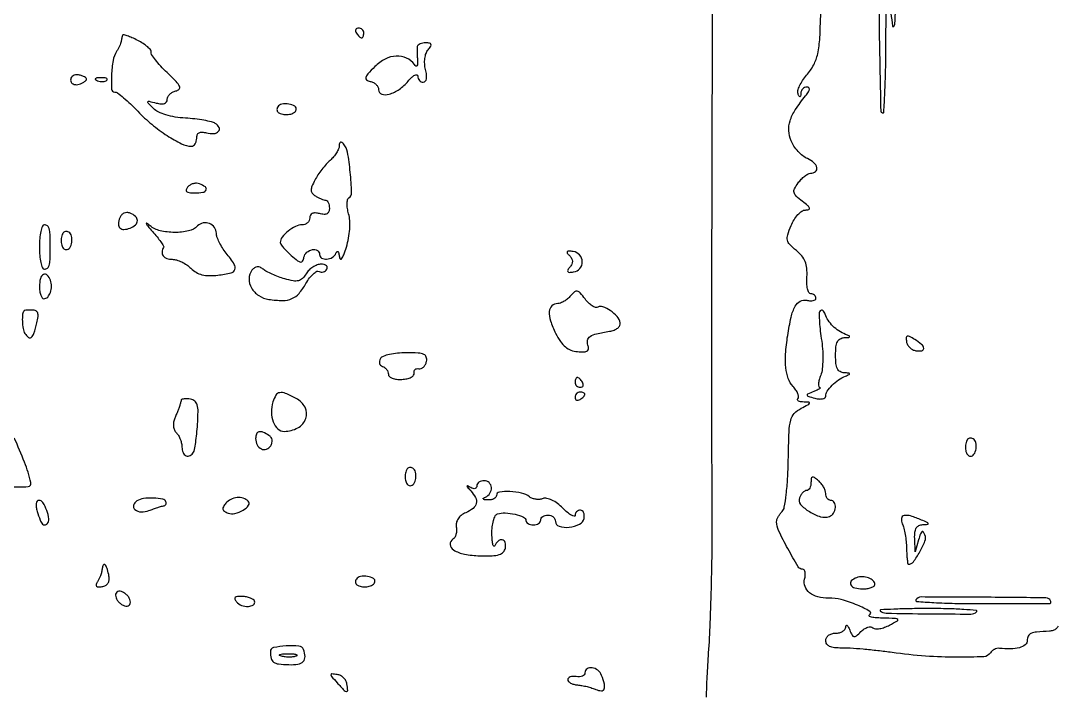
# Model space of a CAD drawing. Extents: x 0 to 5034, y 0 to 2560.
# Drawn here: x 908.2 to 1119.1, y 1386.8 to 1523.5 of the extents above; entities that cross this region are included whole.
import ezdxf

# ---------------------------------------------------------------- set-up
doc = ezdxf.new("R2010")
doc.units = 0

msp = doc.modelspace()

# ---------------------------------------------------------------- linework, layer by layer
for points in [[(1215.411025, 1642.645367, 0.000011), (1191.546875, 1642.889922, 0.000012), (1163.677591, 1643.174228, 0.000011), (1135, 1643.465462, -0.00093)], [(1048.982097, 1551.618014, 0.000248), (1048.85631, 1509.482675, 0.000095), (1048.721847, 1451, 0.001365), (1048.724356, 1446.961706, 0.000348), (1048.750844, 1440.415625, 0.000354), (1048.791585, 1432.941406, 0.000359), (1048.842767, 1425.5, -0.004555), (1048.830955, 1417.693924, -0.003433), (1048.680913, 1409.115625, -0.003471), (1048.428519, 1401.053898, -0.008006), (1048.099766, 1395, 0.00511), (1047.808858, 1390.160753, 0.007904), (1047.66645, 1385.975499, 0.0033)], [(1119.286429, 1400.42297, -0.106177), (1118.893553, 1399.909165, -0.092269), (1118.269284, 1399.54973, -0.071991), (1117.5, 1399.39806, 0.009775), (1114.917033, 1399.215724, 0.077436), (1113.757645, 1398.926361, 0.183728), (1113.202685, 1398.396195, 0.111671), (1113, 1397.5, -0.229215), (1112.582363, 1396.636851, -0.099323), (1111.416785, 1396.042565, -0.065325), (1109.608198, 1395.782074, -0.033865), (1107.325407, 1395.908038, 0.082717), (1106.829006, 1395.887062, 0.061612), (1106.309489, 1395.708906, 0.061323), (1105.846479, 1395.408248, 0.079872), (1105.51639, 1395.02652, -0.247173), (1104.137073, 1394.213549, -0.012403), (1098.730208, 1394.088341, -0.018472), (1092.323118, 1394.33572, -0.015082), (1085.5, 1395.059567, 0.005984), (1082.581644, 1395.422967, 0.005665), (1079.601562, 1395.723737, 0.005636), (1076.958352, 1395.930286, 0.019722), (1075.25, 1395.97689, -0.028239), (1073.762034, 1396.042846, -0.082577), (1072.774131, 1396.31152, -0.136339), (1072.209993, 1396.787969, -0.150742), (1072, 1397.468674, -0.125575), (1072.151585, 1398.062721, -0.104797), (1072.576515, 1398.558584, -0.091595), (1073.222157, 1398.887174, -0.072147), (1074, 1399, 0.060238), (1074.770013, 1399.093107, 0.075778), (1075.433146, 1399.367188, 0.091309), (1075.890841, 1399.772936, 0.152978), (1076.070285, 1400.25, -0.122572), (1076.163273, 1400.550502, -0.447889), (1076.336058, 1400.582762, -0.112907), (1076.58662, 1400.278134, -0.022268), (1076.876346, 1399.627489, 0.026152), (1077.351647, 1398.582009, 0.243566), (1077.744074, 1398.305402, 0.213345), (1078.232306, 1398.448034, 0.020198), (1079.170346, 1399.313203, -0.051237), (1079.83204, 1399.851595, -0.068264), (1080.531021, 1400.18435, -0.085282), (1081.158398, 1400.271382, -0.174282), (1081.614286, 1400.090664, 0.17014), (1082.127681, 1399.882355, 0.052375), (1082.974196, 1399.930027, 0.04561), (1083.977948, 1400.188537, 0.036464), (1085, 1400.640208, 0.007926), (1086.611497, 1401.530783, 0.502149), (1086.644716, 1401.807799, 0.183247), (1086.220967, 1401.98543, 0.002763), (1083.5, 1402.064206, -0.013332), (1082.049481, 1402.136908, -0.041444), (1081.083655, 1402.292359, -0.206574), (1080.815711, 1402.495984, -0.454677), (1080.891166, 1402.709336, 0.620022), (1080.951119, 1403.426671, 0.03815), (1078.465089, 1404.682909, 0.030669), (1075.166486, 1405.813907, 0.072201), (1072.590572, 1406.137162, -0.066437), (1070.396249, 1406.386993, -0.105769), (1068.707321, 1407.217046, -0.137406), (1067.782964, 1408.48445, -0.154414), (1067.706828, 1409.986912, 0.042253), (1067.840273, 1410.758186, 0.072423), (1067.802681, 1411.408655, 0.109197), (1067.609744, 1411.840863, 0.237682), (1067.293887, 1412, -0.264131), (1066.386498, 1412.515287, -0.00913), (1064.290504, 1416.179386, -0.013712), (1062.413222, 1419.839448, -0.112091), (1062, 1421.659531, -0.088032), (1062.077945, 1422.098812, -0.036413), (1062.327153, 1422.65089, -0.034594), (1062.687523, 1423.218136, -0.037585), (1063.113712, 1423.713712, 0.154551), (1063.5711, 1424.595019, 0.01285), (1063.951555, 1427.176069, 0.015773), (1064.240244, 1430.407217, 0.010352), (1064.377957, 1434.141281, -0.005053), (1064.530094, 1439.931757, -0.052051), (1064.864287, 1442.296685, -0.12771), (1065.603713, 1443.655241, -0.087702), (1067.014245, 1444.712827, 0.006556), (1068.38731, 1445.430307, 0.165385), (1068.671799, 1445.736688, 0.513892), (1068.555031, 1445.936511, 0.02122), (1067.583333, 1445.985258, -0.033515), (1066.89212, 1446.036986, -0.090111), (1066.426162, 1446.192144, -0.219573), (1066.26013, 1446.416387, -0.2528), (1066.335515, 1446.668848, 0.224705), (1066.473869, 1447.055864, 0.068948), (1066.324664, 1447.675181, 0.05382), (1065.940358, 1448.410438, 0.036616), (1065.359342, 1449.155426, -0.094786), (1064.370403, 1450.780959, -0.062852), (1063.866836, 1452.912302, -0.045524), (1063.823207, 1455.728744, -0.019088), (1064.253728, 1459.5, -0.017538), (1064.962983, 1463.250344, -0.068662), (1065.789276, 1465.451643, -0.141885), (1066.828732, 1466.506405, -0.194031), (1068.137714, 1466.674238, 0.044185), (1068.851121, 1466.553637, 0.075306), (1069.452953, 1466.596544, 0.112815), (1069.852138, 1466.787497, 0.228858), (1070, 1467.09362, 0.113026), (1069.92083, 1467.439374, 0.100233), (1069.697048, 1467.733751, 0.09413), (1069.36248, 1467.931266, 0.086614), (1068.968674, 1468, -0.283595), (1068.587661, 1468.235008, -0.059082), (1068.308119, 1469.007012, -0.045797), (1068.154479, 1470.114442, -0.0284), (1068.168221, 1471.428125, 0.038241), (1068.152153, 1473.174417, 0.074148), (1067.829711, 1474.529106, 0.07884), (1067.143262, 1475.676747, 0.048471), (1066.018501, 1476.783935, -0.029457), (1064.684239, 1478.001146, -0.141655), (1064.204423, 1478.898745, -0.128651), (1064.253749, 1479.960435, -0.022598), (1064.940275, 1481.855811, -0.040873), (1065.558919, 1483.060539, -0.047715), (1066.338495, 1484.082926, -0.054198), (1067.154099, 1484.792073, -0.149538), (1067.87132, 1485.022236, 0.069361), (1068.545942, 1485.12568, 0.431644), (1068.686105, 1485.40494, 0.129942), (1068.353363, 1485.882819, 0.012046), (1067.224283, 1486.795936, -0.023657), (1065.962998, 1487.865334, -0.151391), (1065.551852, 1488.583854, -0.178726), (1065.654775, 1489.344578, -0.035809), (1066.393671, 1490.5237, -0.032641), (1067.026373, 1491.280027, -0.036252), (1067.731707, 1491.919462, -0.039059), (1068.405617, 1492.366675, -0.127638), (1068.919389, 1492.5, 0.165871), (1069.90652, 1492.836738, 0.289071), (1070.193, 1493.620347, 0.161751), (1069.58957, 1494.643122, 0.076026), (1068.278112, 1495.475024, -0.066553), (1067.346671, 1496.041535, -0.037828), (1066.384477, 1496.946871, -0.037048), (1065.537782, 1498.024076, -0.049889), (1064.951792, 1499.116384, -0.083104), (1064.483134, 1501.14656, -0.093715), (1064.734098, 1503.130338, -0.067346), (1065.806613, 1505.366509, -0.023698), (1067.904988, 1508.25, 0.024282), (1068.477323, 1509.03841, 0.109806), (1068.676703, 1509.567095, 0.277621), (1068.547857, 1509.872095, 0.158684), (1068.154988, 1510, 0.105528), (1067.708155, 1509.904631, 0.093095), (1067.316087, 1509.632812, 0.089816), (1067.038793, 1509.227301, 0.089627), (1066.921053, 1508.75, -0.016185), (1066.865562, 1508.170365, -0.339695), (1066.750501, 1508.054691, -0.324339), (1066.603284, 1508.134, -0.015507), (1066.362646, 1508.67522, -0.165402), (1066.3255, 1509.298514, -0.042433), (1066.679569, 1510.259159, -0.038519), (1067.295818, 1511.348201, -0.03095), (1068.114818, 1512.417042, 0.058599), (1069.544894, 1514.513508, 0.067917), (1070.363536, 1516.784733, 0.039537), (1070.795331, 1520.054749, 0.007708), (1071.014454, 1526, 0.003693)], [(906.158144, 1428.757484, 0.026146), (909.687869, 1428.799512, 0.468695), (910.274512, 1429.604065, 0.029962), (908.961755, 1433.752681, 0.016526), (906.89246, 1438.654975, 0.012977)], [(1048.4967, 1381.554404, 0.000068), (1075.77763, 1381.182822, 0.001099)]]:
    msp.add_lwpolyline(points, format="xyb")
for points in [[(1082.970588, 1534.5, 0.016165), (1082.806707, 1528.30065, 0.003361), (1082.944163, 1517.408984, 0.000436), (1083.1899, 1505.253324, 0.306456), (1083.546063, 1504.75, 0.505632), (1083.815464, 1504.924987, 0.002307), (1084.026079, 1508.832813, 0.007348), (1084.18583, 1513.457047, 0.004298), (1084.248142, 1519, -0.001919), (1084.293149, 1525.941432, -0.018752), (1084.433348, 1528.870893, -0.820153), (1084.675051, 1528.897993, -0.048629), (1084.975148, 1527.5, 0.001554), (1085.571865, 1522.43978, 0.616617), (1085.83914, 1522.343666, 0.195775), (1086.082554, 1522.882573, 0.001041), (1086.290995, 1528.750365, 0.008179), (1086.350579, 1532.240914, 0.060686), (1086.151159, 1533.887658, 0.165215), (1085.638302, 1534.689181, 0.170197), (1084.75, 1535.000365, 0.026985), (1084.077388, 1534.963897, 0.041523), (1083.505423, 1534.853232, 0.049719), (1083.096604, 1534.69303, 0.26581)], [(976.5, 1521, 0.029505), (976.768994, 1520.617226, 0.035638), (977.066025, 1520.29375, 0.038439), (977.34829, 1520.065539, 0.151918), (977.559017, 1520, 0.210953), (977.727648, 1520.07446, 0.081139), (977.870461, 1520.29375, 0.061769), (977.967655, 1520.617151, 0.042167), (978, 1521, 0.105053), (977.918938, 1521.381556, 0.099167), (977.688914, 1521.70625, 0.09642), (977.345238, 1521.923877, 0.093332), (976.940983, 1522, 0.108972), (976.586039, 1521.921712, 0.182303), (976.3746, 1521.70625, 0.161196), (976.343488, 1521.3821, 0.082592)], [(928.875, 1520.52568, 0.00493), (928.817201, 1520.271498, 0.00217), (928.745502, 1519.934106, 0.002147), (928.672545, 1519.575597, 0.00288), (928.609687, 1519.25, -0.046744), (928.503751, 1518.879315, -0.015791), (928.283099, 1518.36228, -0.01555), (928.0017, 1517.802833, -0.017227), (927.694933, 1517.281167, 0.099466), (926.976895, 1515.417528, 0.031581), (926.659369, 1512.442789, 0.02604), (926.684465, 1509.613923, 0.396475), (927.336989, 1509, -0.161692), (927.896182, 1508.814311, -0.013368), (929.116181, 1507.851823, -0.016786), (930.532788, 1506.588522, -0.012135), (932.027918, 1505.091312, 0.029579), (934.859263, 1502.447172, 0.029068), (937.998756, 1500.139014, 0.029415), (940.933239, 1498.470394, 0.115058), (942.95034, 1498, 0.151905), (943.350649, 1498.12449, 0.098293), (943.691662, 1498.474885, 0.081147), (943.921704, 1498.998519, 0.063083), (944, 1499.616631, -0.088364), (944.123437, 1500.309635, -0.181338), (944.478291, 1500.721384, -0.142079), (945.089637, 1500.857086, -0.048022), (945.999004, 1500.710511, 0.078302), (947.481083, 1500.562566, 0.193983), (948.45075, 1501.019064, 0.318604), (948.554543, 1501.80854, 0.133554), (947.782615, 1502.634351, 0.081096), (947.014649, 1502.951588, 0.014308), (945.48133, 1503.264458, 0.015167), (943.644163, 1503.527739, 0.013128), (941.703783, 1503.694541, -0.02638), (939.635619, 1503.927663, -0.032417), (937.744182, 1504.370143, -0.036084), (936.191142, 1504.966718, -0.087011), (935.18748, 1505.671902, -0.005467), (934.121398, 1506.763004, -0.318853), (934.083076, 1507.02445, -0.345481), (934.313511, 1507.131174, -0.005931), (935.75, 1506.774431, 0.03718), (936.744715, 1506.592443, 0.107087), (937.438159, 1506.666739, 0.173674), (937.845357, 1506.985395, 0.141652), (938, 1507.520295, -0.120897), (938.131868, 1508.057697, -0.079365), (938.514063, 1508.571399, -0.071941), (939.081112, 1508.984073, -0.068949), (939.75, 1509.226569, 0.154162), (940.409469, 1509.600692, 0.306028), (940.498117, 1510.168439, 0.082579), (939.842411, 1511.119006, 0.009552), (938, 1512.952817, -0.014713), (936.676705, 1514.297405, -0.021458), (935.599418, 1515.563289, -0.017883), (934.817468, 1516.643878, -0.222754), (934.742699, 1517.131019, 0.253247), (934.654367, 1517.545419, 0.038226), (934.034999, 1518.1684, 0.03512), (933.121556, 1518.850885, 0.023559), (931.992699, 1519.503776, 0.014654), (930.836007, 1520.05959, 0.02548), (929.842386, 1520.442339, 0.02444), (929.077356, 1520.652314, 0.409987)], [(988.884846, 1518.25, 0.034319), (988.850088, 1517.835892, 0.00785), (988.85049, 1517.132812, 0.008083), (988.876841, 1516.320703, 0.007795), (988.929596, 1515.5, -0.025032), (988.952634, 1514.725262, -0.147975), (988.828655, 1514.343671, -0.401711), (988.603837, 1514.298361, -0.09395), (988.29475, 1514.587716, 0.126285), (986.68312, 1515.913923, 0.122912), (984.615033, 1516.317471, 0.106694), (982.364797, 1515.708071, 0.077238), (980.261417, 1514.170508, 0.01063), (978.827373, 1512.674154, 0.108327), (978.397496, 1511.935515, 0.338227), (978.559215, 1511.479853, 0.097105), (979.299598, 1511.180819, -0.073695), (979.949405, 1510.952875, -0.075095), (980.500507, 1510.547326, -0.081544), (980.871457, 1510.031823, -0.115769), (981, 1509.484093, 0.326004), (981.649004, 1508.594491, 0.148163), (983.169915, 1508.570078, 0.083445), (985.214636, 1509.544311, 0.066267), (987.017928, 1511.202442, -0.025985), (987.75737, 1512.001083, -0.069784), (988.380546, 1512.457905, -0.195413), (988.772849, 1512.500147, -0.327368), (988.966731, 1512.25, 0.086882), (989.063457, 1511.772681, 0.091976), (989.315822, 1511.367188, 0.097302), (989.682959, 1511.095736, 0.111122), (990.108408, 1511, 0.221667), (990.51806, 1511.190997, 0.13175), (990.750001, 1511.688509, 0.074848), (990.770219, 1512.502376, 0.03034), (990.565349, 1513.595653, -0.047115), (990.394371, 1514.713741, -0.046381), (990.434287, 1515.8501, -0.049905), (990.668288, 1516.860698, -0.09162), (991.079385, 1517.595653, 0.026311), (991.622138, 1518.324454, 0.229421), (991.67552, 1518.713197, 0.284139), (991.405752, 1518.941593, 0.037231), (990.622445, 1519, 0.043838), (989.993048, 1518.944711, 0.058124), (989.442767, 1518.779687, 0.071468), (989.047455, 1518.537229, 0.183413)], [(918.515713, 1512.025424, 0.191013), (918.37394, 1511.228674, 0.23802), (918.834197, 1510.646206, 0.152732), (919.803525, 1510.517896, 0.095806), (920.881592, 1510.92682, 0.03936), (921.466726, 1511.355474, 0.268353), (921.580022, 1511.680389, 0.227867), (921.35823, 1511.9802, 0.029854), (920.615871, 1512.317163, 0.058511), (919.981629, 1512.478786, 0.067768), (919.358823, 1512.477104, 0.078711), (918.841624, 1512.319872, 0.142196)], [(923.8125, 1511.316886, 0.051402), (924.359369, 1511.160852, 0.05415), (924.916927, 1511.123424, 0.060344), (925.402231, 1511.202593, 0.126455), (925.729167, 1511.395833, 0.296942), (925.77538, 1511.614691, 0.208169), (925.592839, 1511.799335, 0.077125), (925.112848, 1511.910055, 0.028489), (924.416667, 1511.921053, 0.018894), (923.670344, 1511.862007, 0.168741), (923.37858, 1511.720685, 0.470617), (923.395823, 1511.538436, 0.054073)], [(960.487659, 1505.980032, 0.086456), (960.347192, 1505.629461, 0.102024), (960.345313, 1505.272696, 0.11056), (960.481778, 1504.965717, 0.11748), (960.733688, 1504.754232, 0.085984), (961.764165, 1504.443417, 0.076224), (962.8851, 1504.477903, 0.087776), (963.803236, 1504.82141, 0.194412), (964.25, 1505.404671, 0.34024), (963.96037, 1506.116771, 0.094491), (962.74709, 1506.546191, 0.079865), (961.313066, 1506.535234, 0.215807)], [(973, 1498.067295, -0.101373), (972.872046, 1497.442676, -0.038597), (972.458612, 1496.650992, -0.036251), (971.862217, 1495.834553, -0.036811), (971.156977, 1495.117295, 0.030487), (970.35986, 1494.326823, 0.017037), (969.485152, 1493.276786, 0.016947), (968.670126, 1492.150928, 0.026317), (968.053732, 1491.122826, 0.023001), (967.448022, 1489.841107, 0.106456), (967.299429, 1489.03983, 0.166004), (967.523943, 1488.439276, 0.079974), (968.146755, 1487.888139, 0.02163), (968.719899, 1487.558792, 0.021239), (969.322797, 1487.278022, 0.021688), (969.87136, 1487.077785, 0.071675), (970.25, 1487.015313, -0.200433), (970.536715, 1486.888634, -0.082271), (970.779688, 1486.529613, -0.063427), (970.944861, 1486.003308, -0.044383), (971, 1485.383369, -0.088371), (970.876533, 1484.69025, -0.181411), (970.521595, 1484.278546, -0.142059), (969.910009, 1484.142964, -0.047964), (969, 1484.289749, 0.047946), (968.136109, 1484.429127, 0.120594), (967.512551, 1484.318305, 0.169691), (967.138214, 1483.968104, 0.121219), (967, 1483.40638, -0.110961), (966.879451, 1482.869863, -0.100014), (966.538393, 1482.413124, -0.094747), (966.028565, 1482.106756, -0.088271), (965.428571, 1482, 0.119464), (964.129859, 1481.685208, 0.05046), (962.615596, 1480.700804, 0.050263), (961.375693, 1479.479814, 0.174912), (961, 1478.438724, 0.15684), (961.122748, 1478.057035, 0.0199), (961.660938, 1477.36656, 0.021762), (962.388346, 1476.578494, 0.016507), (963.25, 1475.777588, 0.012129), (964.54613, 1474.704335, 0.132156), (965.163529, 1474.439976, 0.320368), (965.554838, 1474.642851, 0.068049), (965.823324, 1475.410293, -0.164583), (966.410878, 1476.420276, -0.134329), (967.542533, 1476.967774, -0.184097), (968.559359, 1476.782145, -0.262307), (969, 1476, 0.266094), (969.420317, 1475.266132, 0.152487), (970.444276, 1475.028666, 0.118456), (971.621525, 1475.406519, 0.161605), (972.337719, 1476.25, -0.102973), (972.54589, 1476.561751, -0.42432), (972.749038, 1476.556516, -0.137982), (972.92363, 1476.211281, -0.02559), (973.025906, 1475.5, 0.165678), (973.214737, 1475.077172, 0.47477), (973.491668, 1475.094951, 0.067801), (973.911568, 1475.892203, 0.011935), (974.45421, 1477.5, 0.029012), (974.902999, 1479.305548, 0.029042), (975.139579, 1481.150301, 0.030877), (975.152804, 1482.857453, 0.055613), (974.923029, 1484.236515, -0.030042), (974.684951, 1485.320786, -0.04133), (974.611751, 1486.315374, -0.04734), (974.69323, 1487.097842, -0.207622), (974.952617, 1487.470715, 0.271226), (975.530036, 1488.559777, 0.013841), (975.239602, 1492.709607, 0.017609), (974.694715, 1496.789566, 0.145549), (973.87815, 1498.45, 0.059877), (973.512666, 1498.761024, 0.254396), (973.236522, 1498.785174, 0.23979), (973.054485, 1498.564215, 0.054659)], [(942.15815, 1489.690559, 0.087384), (941.844134, 1489.140077, 0.314691), (941.944577, 1488.770961, 0.151066), (942.465273, 1488.553579, 0.02391), (943.585037, 1488.5, 0.0376), (945.239097, 1488.624563, 0.235779), (945.911713, 1489.09811, 0.382608), (945.765274, 1489.705494, 0.059309), (944.573113, 1490.33357, 0.087691), (943.953708, 1490.453641, 0.069301), (943.275127, 1490.370549, 0.069056), (942.642719, 1490.104574, 0.085724)], [(928.338607, 1483.440013, 0.076522), (928.067507, 1482.190548, 0.216242), (928.378824, 1481.375865, 0.214489), (929.199704, 1481.069425, 0.075422), (930.456872, 1481.345077, 0.089288), (931.557855, 1482.011808, 0.214827), (931.942142, 1482.860994, 0.215353), (931.560506, 1483.709907, 0.089658), (930.462146, 1484.376152, 0.092161), (929.813795, 1484.495878, 0.103874), (929.194765, 1484.365098, 0.104304), (928.682533, 1483.997035, 0.093639)], [(912, 1477.5, 0.020945), (912.072283, 1475.775243, 0.033738), (912.29375, 1474.321875, 0.036969), (912.611488, 1473.267028, 0.31052), (913, 1473, 0.163406), (913.630013, 1473.211544, 0.167104), (913.997701, 1473.758623, 0.058355), (914.164433, 1474.90828, 0.006861), (914.2, 1477.5, 0.006861), (914.164433, 1480.09172, 0.058355), (913.997701, 1481.241377, 0.167104), (913.630013, 1481.788456, 0.163406), (913, 1482, 0.31052), (912.611488, 1481.732972, 0.036969), (912.29375, 1480.678125, 0.033738), (912.072283, 1479.224757, 0.020945)], [(916.754232, 1480.266312, 0.084697), (916.436116, 1479.221291, 0.082939), (916.479003, 1478.121909, 0.104464), (916.84371, 1477.288862, 0.234312), (917.437328, 1476.972506, 0.26629), (918.162879, 1477.360605, 0.1021), (918.575922, 1478.472687, 0.093314), (918.533019, 1479.735512, 0.201974), (917.980032, 1480.512341, 0.086456), (917.629461, 1480.652808, 0.102024), (917.272696, 1480.654687, 0.11056), (916.965717, 1480.518222, 0.11748)], [(935, 1480.662282, -0.011551), (935.940089, 1479.549831, -0.017988), (936.692188, 1478.545039, -0.012558), (937.247353, 1477.700372, -0.280489), (937.25, 1477.419436, 0.114229), (936.956332, 1476.502756, 0.179067), (937.176089, 1475.714303, 0.15534), (937.895207, 1475.182922, 0.082226), (939, 1475, -0.07258), (939.897821, 1474.868983, -0.038728), (940.947181, 1474.465319, -0.03756), (941.976287, 1473.876463, -0.047682), (942.820191, 1473.179809, 0.064185), (943.874458, 1472.366301, 0.070457), (945.068659, 1471.877752, 0.059785), (946.510208, 1471.6919, 0.031262), (948.320191, 1471.789215, 0.023275), (950.984785, 1472.226774, 0.256149), (951.776847, 1472.908698, 0.239966), (951.655989, 1473.97787, 0.020735), (950, 1476.272871, -0.025516), (949.234531, 1477.355369, -0.025906), (948.5875, 1478.504875, -0.026779), (948.132528, 1479.559366, -0.088677), (948, 1480.30074, 0.156491), (947.618366, 1481.490224, 0.146243), (946.606669, 1482.274499, 0.142814), (945.310874, 1482.385303, 0.147811), (944.178583, 1481.778583, -0.142134), (942.354457, 1480.774892, -0.05656), (939.487517, 1480.465087, -0.056101), (936.555166, 1480.811054, -0.115976), (934.5, 1481.830422, 0.022252), (933.841616, 1482.327684, 0.751407), (933.743936, 1482.247649, 0.074487), (934.032106, 1481.780921, 0.005722)], [(1019.845508, 1475.754492, -0.068431), (1020.279159, 1475.182569, -0.120642), (1020.437529, 1474.614706, -0.118008), (1020.316945, 1474.029109, -0.063765), (1019.920399, 1473.404087, 0.037917), (1019.498675, 1472.809506, 0.312146), (1019.518785, 1472.495696, 0.240195), (1019.844997, 1472.346003, 0.026127), (1020.694193, 1472.425622, 0.182332), (1021.968571, 1473.132496, 0.1824), (1022.458379, 1474.504797, 0.178581), (1021.922536, 1475.880456, 0.176859), (1020.619301, 1476.585369, 0.020659), (1019.736836, 1476.67785, 0.224686), (1019.413368, 1476.549055, 0.36038), (1019.397507, 1476.276169, 0.037936)], [(955.247844, 1472.762331, 0.170255), (954.650321, 1471.079313, 0.13293), (955.1532, 1469.192255, 0.115785), (956.630161, 1467.623565, 0.111401), (958.671529, 1466.848012, 0.032695), (961.520005, 1466.631621, 0.104194), (963.380989, 1467.00341, 0.116138), (964.818933, 1468.065253, 0.045837), (966.24067, 1470.091324, -0.029926), (966.975873, 1471.213227, -0.04728), (967.746211, 1472.066386, -0.060868), (968.439585, 1472.561697, -0.269312), (968.921572, 1472.548471, 0.107276), (969.328419, 1472.404628, 0.099526), (969.770119, 1472.436615, 0.095808), (970.178632, 1472.639889, 0.09137), (970.489919, 1472.983688, 0.168126), (970.576182, 1473.368652, 0.190094), (970.399349, 1473.701458, 0.121167), (969.951208, 1473.926586, 0.056152), (969.299564, 1474, 0.08973), (968.514605, 1473.857987, 0.052889), (967.659608, 1473.430496, 0.05067), (966.868334, 1472.802868, 0.060253), (966.270332, 1472.061263, -0.058825), (965.500235, 1471.100653, -0.136273), (964.699073, 1470.65604, -0.10338), (963.636081, 1470.624418, -0.025758), (961.932868, 1471.019253, -0.017964), (960.642631, 1471.439995, -0.016619), (959.351452, 1471.962279, -0.016877), (958.233717, 1472.504092, -0.051949), (957.535761, 1472.970321, 0.061447), (956.893456, 1473.382005, 0.135293), (956.324314, 1473.484568, 0.137283), (955.788517, 1473.280736, 0.064085)], [(912, 1469.5, 0.034869), (912.066859, 1468.542463, 0.053056), (912.269271, 1467.734375, 0.069203), (912.56511, 1467.179239, 0.240212), (912.916667, 1467, 0.209296), (913.681601, 1467.334864, 0.101579), (914.244098, 1468.266768, 0.084394), (914.462174, 1469.520578, 0.089289), (914.245704, 1470.75, 0.104278), (913.586255, 1471.801368, 0.339929), (912.824358, 1471.914523, 0.207133), (912.197387, 1471.097267, 0.061555)], [(1020.064569, 1467.577801, -0.043439), (1019.467889, 1466.974098, -0.039925), (1018.759586, 1466.463479, -0.042341), (1018.050593, 1466.112051, -0.094164), (1017.460889, 1466, 0.19155), (1016.291408, 1465.534909, 0.188343), (1015.750251, 1464.389711, 0.098694), (1015.992628, 1462.501024, 0.035069), (1017.043856, 1459.975967, 0.032352), (1018.023238, 1458.301692, 0.069816), (1019.020505, 1457.194865, 0.084613), (1020.148435, 1456.535216, 0.06956), (1021.511103, 1456.22839, 0.024106), (1022.837955, 1456.182766, 0.136346), (1023.510792, 1456.379782, 0.257931), (1023.755082, 1456.816446, 0.093172), (1023.622917, 1457.540278, -0.13984), (1023.531464, 1458.570605, -0.204458), (1024.033438, 1459.315949, -0.088901), (1025.348115, 1459.867759, -0.015504), (1028, 1460.375176, 0.04881), (1028.951822, 1460.623895, 0.076724), (1029.689507, 1461.032934, 0.104068), (1030.118373, 1461.538015, 0.18512), (1030.1884, 1462.071614, 0.120377), (1029.525232, 1463.360484, 0.061367), (1028.164171, 1464.586896, 0.064147), (1026.666774, 1465.371616, 0.231024), (1025.623814, 1465.267504, -0.220652), (1025.160204, 1465.211964, -0.064953), (1024.497172, 1465.528034, -0.051741), (1023.757213, 1466.123908, -0.035817), (1023.049799, 1466.93398, 0.018225), (1022.036558, 1468.180087, 0.161185), (1021.433875, 1468.53486, 0.234969), (1020.861537, 1468.389236, 0.041864)], [(908.923489, 1464.583333, 0.159716), (908.584238, 1463.835712, 0.034294), (908.525589, 1462.394447, 0.036263), (908.675211, 1460.908976, 0.095462), (909.053781, 1459.912981, 0.083606), (909.759507, 1459.108984, 0.368646), (910.342001, 1459.122268, 0.134099), (910.877361, 1459.94836, 0.015627), (911.485294, 1462.085383, 0.027254), (911.731416, 1463.355477, 0.120288), (911.653991, 1464.108124, 0.206582), (911.272185, 1464.518485, 0.10387), (910.566577, 1464.666667, 0.004971), (909.960615, 1464.660642, 0.007698), (909.437707, 1464.642188, 0.003151), (908.993672, 1464.616861, 0.193558)], [(1070.880876, 1464.547542, 0.195434), (1070.689017, 1464.092986, 0.01316), (1070.707593, 1462.655978, 0.017349), (1070.83795, 1460.896165, 0.012038), (1071.101876, 1458.919071, -0.02157), (1071.34701, 1456.77141, -0.021872), (1071.404617, 1454.620597, -0.022889), (1071.285657, 1452.726694, -0.063792), (1070.974918, 1451.434029, 0.025628), (1070.672177, 1450.495644, 0.045299), (1070.534385, 1449.69435, 0.063494), (1070.561081, 1449.127482, 0.337034), (1070.774751, 1448.929715, -0.481891), (1070.842749, 1448.825034, -0.164125), (1070.715189, 1448.656323, -0.041726), (1070.254726, 1448.395936, -0.014562), (1069.553552, 1448.097719, 0.007853), (1068.318087, 1447.591724, 0.351305), (1068.19568, 1447.362621, 0.283665), (1068.388874, 1447.150092, 0.006108), (1069.803552, 1446.761623, 0.040202), (1070.645184, 1446.612454, 0.069286), (1071.354793, 1446.643196, 0.104947), (1071.82741, 1446.837896, 0.247605), (1072, 1447.165048, -0.146101), (1072.30115, 1448.173668, -0.048928), (1073.276299, 1449.384302, -0.04682), (1074.600169, 1450.502487, -0.058506), (1076.017857, 1451.260338, 0.011473), (1076.773729, 1451.577232, 0.404065), (1076.838986, 1451.739272, 0.283938), (1076.668791, 1451.863972, 0.008482), (1075.75, 1451.921053, -0.120068), (1074.924125, 1452.162184, -0.149332), (1074.380639, 1452.744107, -0.089334), (1074.084292, 1453.788072, -0.024604), (1074, 1455.5, -0.024604), (1074.084292, 1457.211928, -0.089334), (1074.380639, 1458.255893, -0.149332), (1074.924125, 1458.837816, -0.120068), (1075.75, 1459.078947, 0.008482), (1076.668791, 1459.136028, 0.283938), (1076.838986, 1459.260728, 0.404065), (1076.773729, 1459.422768, 0.011473), (1076.017857, 1459.739662, -0.053752), (1074.677499, 1460.439921, -0.048042), (1073.461145, 1461.433337, -0.049482), (1072.492776, 1462.604132, -0.067707), (1071.889881, 1463.830357, 0.053194), (1071.682645, 1464.284574, 0.105019), (1071.415472, 1464.575071, 0.165336), (1071.135551, 1464.65867, 0.189188)], [(1088.429172, 1458.281622, 0.091), (1088.644939, 1457.645949, 0.072211), (1089.086257, 1457.068906, 0.07152), (1089.678333, 1456.636375, 0.08581), (1090.333129, 1456.421612, 0.072188), (1091.563467, 1456.41964, 0.40278), (1091.931892, 1456.891934, 0.195877), (1091.507313, 1457.687587, 0.03389), (1090.096043, 1458.707947, 0.015919), (1089.050414, 1459.315571, 0.188427), (1088.593136, 1459.37168, 0.337719), (1088.376808, 1459.098072, 0.040862)], [(981.381966, 1454.809017, 0.088972), (981.190642, 1454.324523, 0.118107), (981.207877, 1453.852632, 0.128568), (981.43188, 1453.467999, 0.117017), (981.822949, 1453.225684, -0.084248), (982.272821, 1452.985814, -0.069161), (982.654241, 1452.596178, -0.069842), (982.911785, 1452.121574, -0.08967), (983, 1451.633645, 0.214453), (983.204828, 1451.17805, 0.09117), (983.790148, 1450.824046, 0.06532), (984.674289, 1450.615489, 0.039664), (985.75, 1450.591918, 0.039686), (986.785243, 1450.734332, 0.06462), (987.61875, 1451.033964, 0.092465), (988.135137, 1451.433548, 0.241138), (988.25, 1451.874939, -0.10644), (988.247309, 1452.284224, -0.155224), (988.423179, 1452.596076, -0.147354), (988.755427, 1452.759328, -0.093036), (989.19061, 1452.75, 0.145115), (989.674146, 1452.789373, 0.098335), (990.1439, 1453.0875, 0.082719), (990.528611, 1453.599713, 0.066051), (990.763934, 1454.25, 0.130465), (990.724842, 1455.134652, 0.220082), (990.235188, 1455.67428, 0.087936), (989.079688, 1455.939031, 0.012454), (986.632341, 1456, 0.024474), (984.849999, 1455.912705, 0.031307), (983.227892, 1455.650149, 0.032519), (981.946649, 1455.270491, 0.167575)], [(1021, 1450, 0.105053), (1021.081062, 1449.618444, 0.099167), (1021.311086, 1449.29375, 0.09642), (1021.654762, 1449.076123, 0.093332), (1022.059017, 1449, 0.108972), (1022.413961, 1449.078288, 0.182303), (1022.6254, 1449.29375, 0.161196), (1022.656512, 1449.6179, 0.082592), (1022.5, 1450, 0.029505), (1022.231006, 1450.382774, 0.035638), (1021.933975, 1450.70625, 0.038439), (1021.65171, 1450.934461, 0.151918), (1021.440983, 1451, 0.210953), (1021.272352, 1450.92554, 0.081139), (1021.129539, 1450.70625, 0.061769), (1021.032345, 1450.382849, 0.042167)], [(959.5, 1446, 0.080274), (959.192523, 1443.92522, 0.089327), (959.576944, 1441.939839, 0.110887), (960.525395, 1440.524257, 0.194579), (961.817388, 1440.015313, 0.124042), (964.587928, 1440.740254, 0.182808), (966.202977, 1442.632881, 0.209712), (966.046232, 1444.913322, 0.153734), (964.227466, 1446.72577, 0.020156), (962.057975, 1447.742551, 0.13845), (960.900061, 1447.885482, 0.220882), (960.125118, 1447.369846, 0.060465)], [(1021, 1446.940983, 0.108972), (1021.078288, 1446.586039, 0.182303), (1021.29375, 1446.3746, 0.161196), (1021.6179, 1446.343488, 0.082592), (1022, 1446.5, 0.029505), (1022.382774, 1446.768994, 0.035638), (1022.70625, 1447.066025, 0.038439), (1022.934461, 1447.34829, 0.151918), (1023, 1447.559017, 0.210953), (1022.92554, 1447.727648, 0.081139), (1022.70625, 1447.870461, 0.061769), (1022.382849, 1447.967655, 0.042167), (1022, 1448, 0.105053), (1021.618444, 1447.918938, 0.099167), (1021.29375, 1447.688914, 0.09642), (1021.076123, 1447.345238, 0.093332)], [(940.875, 1446.411516, 0.002418), (940.812669, 1446.202688, 0.000836), (940.72463, 1445.90057, 0.000831), (940.628721, 1445.567315, 0.000965), (940.538633, 1445.25, -0.020065), (940.407205, 1444.846416, -0.004782), (940.155409, 1444.186505, -0.004909), (939.851251, 1443.433514, -0.004835), (939.530851, 1442.682783, 0.062433), (939.290241, 1441.871591, 0.069405), (939.26979, 1441.055497, 0.074766), (939.468335, 1440.317432, 0.093611), (939.867217, 1439.732783, -0.065196), (940.301216, 1439.167994, -0.039117), (940.667245, 1438.404005, -0.038543), (940.916859, 1437.572234, -0.053676), (941, 1436.8, 0.100576), (941.223532, 1435.699979, 0.192107), (941.848231, 1435.069186, 0.229369), (942.644906, 1435.101289, 0.132266), (943.359482, 1435.772637, 0.094925), (943.562975, 1436.306306, 0.008204), (943.794106, 1437.751369, 0.010575), (944.006681, 1439.498946, 0.008012), (944.168499, 1441.423768, 0.012698), (944.279689, 1444.041337, 0.071719), (944.104311, 1445.424368, 0.154769), (943.613267, 1446.179733, 0.135714), (942.75, 1446.562647, 0.022618), (942.070414, 1446.632535, 0.034433), (941.477344, 1446.625661, 0.037289), (941.028816, 1446.55559, 0.267731)], [(956, 1438.559017, 0.119764), (956.311744, 1437.276188, 0.163373), (957.15973, 1436.453712, 0.199924), (958.199232, 1436.400027, 0.170158), (959.059017, 1437.095492, 0.07678), (959.3138, 1437.697581, 0.104542), (959.336565, 1438.285109, 0.111711), (959.122298, 1438.803274, 0.097794), (958.697214, 1439.208294, 0.040486), (957.489607, 1439.8452, 0.161542), (956.666863, 1439.914548, 0.245494), (956.173926, 1439.484217, 0.093178)], [(1100.754232, 1438.266312, 0.084697), (1100.436116, 1437.221291, 0.082939), (1100.479003, 1436.121909, 0.104464), (1100.84371, 1435.288862, 0.234312), (1101.437328, 1434.972506, 0.26629), (1102.162879, 1435.360605, 0.1021), (1102.575922, 1436.472687, 0.093314), (1102.533019, 1437.735512, 0.201974), (1101.980032, 1438.512341, 0.086456), (1101.629461, 1438.652808, 0.102024), (1101.272696, 1438.654687, 0.11056), (1100.965717, 1438.518222, 0.11748)], [(986.754232, 1432.266312, 0.084697), (986.436116, 1431.221291, 0.082939), (986.479003, 1430.121909, 0.104464), (986.84371, 1429.288862, 0.234312), (987.437328, 1428.972506, 0.26629), (988.162879, 1429.360605, 0.1021), (988.575922, 1430.472687, 0.093314), (988.533019, 1431.735512, 0.201974), (987.980032, 1432.512341, 0.086456), (987.629461, 1432.652808, 0.102024), (987.272696, 1432.654687, 0.11056), (986.965717, 1432.518222, 0.11748)], [(1069, 1429.622445, -0.053078), (1068.93392, 1429.001719, -0.07289), (1068.737678, 1428.476593, -0.09273), (1068.447773, 1428.123966, -0.176235), (1068.106989, 1428, 0.138204), (1067.72329, 1427.891877, 0.061334), (1067.308105, 1427.561691, 0.054042), (1066.926638, 1427.078659, 0.048554), (1066.6414, 1426.507886, 0.283468), (1066.889967, 1425.187213, 0.069441), (1068.66718, 1423.709456, 0.064871), (1070.943286, 1422.678132, 0.161042), (1072.75, 1422.720539, 0.169282), (1073.592052, 1423.398964, 0.120867), (1073.972086, 1424.558746, 0.153362), (1073.734789, 1425.580178, 0.265533), (1073, 1426, -0.136626), (1072.618661, 1426.106184, -0.100269), (1072.29375, 1426.404657, -0.086403), (1072.075037, 1426.851101, -0.070908), (1072, 1427.377555, 0.086594), (1071.892217, 1427.995234, 0.04354), (1071.559375, 1428.71614, 0.041499), (1071.073942, 1429.421878, 0.048188), (1070.5, 1430, 0.020633), (1069.689039, 1430.618371, 0.217533), (1069.28931, 1430.691858, 0.304492), (1069.057736, 1430.434686, 0.035496)], [(1001, 1428.940983, -0.144512), (1000.898283, 1428.596402, -0.182297), (1000.632812, 1428.400358, -0.132257), (1000.228509, 1428.395318, -0.065956), (999.75, 1428.587687, 0.009535), (999.095303, 1428.941025, 0.561535), (999, 1428.882924, 0.184745), (999.075073, 1428.686678, 0.004358), (999.75, 1427.946704, -0.065551), (1000.732387, 1426.562635, -0.178485), (1000.889377, 1425.390082, -0.173708), (1000.24705, 1424.374914, -0.061543), (998.75, 1423.478063, 0.057505), (997.824965, 1422.933963, 0.084085), (997.17782, 1422.248214, 0.094946), (996.843231, 1421.455388, 0.095722), (996.826795, 1420.597414, -0.054124), (996.875664, 1419.829659, -0.056464), (996.756791, 1419.080611, -0.062811), (996.497744, 1418.460399, -0.124668), (996.129581, 1418.080086, 0.283016), (995.594, 1417.014171, 0.237915), (996.268835, 1415.921197, 0.090134), (998.501472, 1415.053359, 0.041789), (1001.60601, 1414.71858, 0.014536), (1004.116627, 1414.731582, 0.065199), (1005.563542, 1414.971713, 0.127708), (1006.392007, 1415.478187, 0.14546), (1006.819434, 1416.300911, 0.121003), (1006.763116, 1417.413372, 0.275178), (1006.165705, 1417.961406, 0.244837), (1005.328913, 1417.72533, 0.108439), (1004.662281, 1416.75, -0.46724), (1004.467779, 1416.687036, -0.195647), (1004.282867, 1416.944271, -0.040599), (1004.142925, 1417.835817, -0.013255), (1004.078947, 1419.166667, -0.030507), (1004.136116, 1420.614425, -0.042792), (1004.375237, 1421.885195, -0.049995), (1004.745479, 1422.83572, -0.196914), (1005.212258, 1423.237419, -0.09337), (1006.77194, 1423.45014, -0.04482), (1008.779402, 1423.166777, -0.04296), (1010.528793, 1422.59543, -0.300934), (1011, 1421.883423, 0.166053), (1011.115097, 1421.546414, 0.095371), (1011.440625, 1421.259505, 0.07631), (1011.926261, 1421.065576, 0.056963), (1012.5, 1421, 0.064853), (1013.073457, 1421.074694, 0.082425), (1013.559375, 1421.29375, 0.098894), (1013.884432, 1421.618646, 0.148195), (1014, 1422, -0.148195), (1014.115568, 1422.381354, -0.098894), (1014.440625, 1422.70625, -0.082425), (1014.926543, 1422.925306, -0.064853), (1015.5, 1423, -0.084198), (1016.072834, 1422.902848, -0.093166), (1016.559375, 1422.623112, -0.100493), (1016.884745, 1422.206372, -0.116163), (1017, 1421.716978, 0.33306), (1017.745229, 1420.722321, 0.098016), (1019.765751, 1420.541265, 0.084848), (1021.899336, 1421.144013, 0.237883), (1022.823324, 1422.336799, 0.061504), (1022.867388, 1422.972998, 0.092747), (1022.736383, 1423.511435, 0.121677), (1022.456102, 1423.868282, 0.167243), (1022.073324, 1424, 0.096382), (1021.66366, 1423.920291, 0.097281), (1021.315289, 1423.692898, 0.098545), (1021.082042, 1423.353491, 0.101759), (1021, 1422.954545, -0.456224), (1020.788209, 1422.770745, -0.097036), (1020.262638, 1422.953555, -0.044699), (1019.454504, 1423.527502, -0.019631), (1018.489832, 1424.419259, 0.036195), (1017.39394, 1425.367017, 0.047949), (1016.266667, 1426.050201, 0.056453), (1015.243753, 1426.407727, 0.148545), (1014.477097, 1426.352838, -0.071384), (1013.810682, 1426.201096, -0.052503), (1013.052463, 1426.218959, -0.052899), (1012.321664, 1426.393284, -0.076388), (1011.737265, 1426.706758, 0.105335), (1010.107333, 1427.464024, 0.045831), (1007.728865, 1427.783294, 0.046336), (1005.594098, 1427.674822, 0.372817), (1005, 1426.988798, -0.176257), (1004.865038, 1426.617835, -0.09869), (1004.485937, 1426.31365, -0.076688), (1003.919515, 1426.121928, -0.054649), (1003.25, 1426.078947, -0.021021), (1002.583427, 1426.137165, -0.185333), (1002.327933, 1426.275306, -0.449116), (1002.351958, 1426.45138, -0.051902), (1002.75, 1426.662281, 0.157601), (1003.674917, 1427.435272, 0.160551), (1003.96373, 1428.597214, 0.183281), (1003.497092, 1429.5954, 0.195162), (1002.5, 1430, 0.06887), (1001.926682, 1429.920655, 0.085131), (1001.440625, 1429.688914, 0.099915), (1001.115626, 1429.344827, 0.140337)], [(911.55684, 1423.75, 0.012542), (912.14771, 1421.986501, 0.084267), (912.602017, 1421.186592, 0.257091), (913.063076, 1421.000909, 0.167792), (913.591306, 1421.257973, 0.234144), (913.91798, 1422.226213, 0.053672), (913.492233, 1423.952154, 0.053934), (912.715698, 1425.531967, 0.256988), (911.865225, 1426, 0.244634), (911.52807, 1425.824541, 0.119286), (911.346092, 1425.360404, 0.072541), (911.352298, 1424.640278, 0.036209)], [(931.832606, 1425.896545, 0.187887), (931.155843, 1424.998461, 0.30017), (931.437526, 1424.115733, 0.163877), (932.697347, 1423.650408, 0.098383), (934.285402, 1423.91841, -0.005898), (935.188263, 1424.249542, -0.006505), (936.069774, 1424.548256, -0.006091), (936.828489, 1424.784226, -0.03275), (937.25, 1424.880199, 0.097352), (937.516952, 1424.978398, 0.117546), (937.70625, 1425.165888, 0.120816), (937.787384, 1425.414281, 0.106755), (937.75, 1425.684527, 0.266614), (937.082367, 1426.246323, 0.035666), (935.182062, 1426.450657, 0.039299), (933.166195, 1426.364442, 0.108492)], [(949.931064, 1425.416937, 0.043352), (949.428112, 1424.691271, 0.189188), (949.353774, 1424.183856, 0.19844), (949.644635, 1423.776676, 0.048117), (950.400111, 1423.399957, 0.153949), (951.78182, 1423.315697, 0.073237), (953.446604, 1424.001581, 0.096704), (954.553391, 1424.991717, 0.374566), (954.495222, 1425.838112, 0.125636), (953.489645, 1426.434662, 0.094654), (952.205329, 1426.559279, 0.091273), (950.924313, 1426.199143, 0.105886)], [(1087.583359, 1421.25, -0.046697), (1087.894316, 1420.35443, -0.017782), (1088.164001, 1419.059375, -0.017428), (1088.358996, 1417.622635, -0.020426), (1088.440348, 1416.25, 0.009803), (1088.487668, 1415.003934, 0.016177), (1088.582266, 1413.954688, 0.010039), (1088.702366, 1413.116667, 0.367403), (1088.839707, 1413, 0.237042), (1089.834373, 1413.499628, 0.032348), (1091.138343, 1415.51117, 0.033616), (1092.175492, 1417.695707, 0.187929), (1092.181249, 1418.967351, 0.062508), (1091.863807, 1419.55985, 0.422553), (1091.568313, 1419.60587, 0.149675), (1091.2657, 1419.189568, 0.01494), (1090.89572, 1418), (1090.19936, 1415.5), (1090.09968, 1418.25, -0.037008), (1090.148131, 1419.532846, -0.104807), (1090.428944, 1420.37857, -0.147562), (1090.958224, 1420.870016, -0.104174), (1091.75, 1421.070285, 0.011173), (1092.721577, 1421.131074, 0.467319), (1092.827495, 1421.282091, 0.223503), (1092.652006, 1421.489401, 0.005675), (1091.5, 1422, 0.025646), (1089.273, 1422.824487, 0.12375), (1087.935384, 1422.900877, 0.327841), (1087.411833, 1422.336621, 0.136314)], [(924.875, 1412.666667, 0.000035), (924.817055, 1412.357507, 0.000019), (924.745502, 1411.975521, 0.000018), (924.672498, 1411.585629, 0.000029), (924.609687, 1411.25, -0.045462), (924.505713, 1410.882627, -0.016134), (924.293378, 1410.378912, -0.015859), (924.023301, 1409.837769, -0.018005), (923.729924, 1409.337785, 0.087193), (923.533203, 1408.862856, 0.27456), (923.636536, 1408.548052, 0.178935), (924.028715, 1408.398822, 0.041367), (924.745237, 1408.451375, 0.086805), (925.459467, 1408.69528, 0.123316), (925.94937, 1409.149523, 0.117062), (926.183111, 1409.800567, 0.073269), (926.154931, 1410.61359, 0.025282), (925.843779, 1411.933705, 0.068968), (925.453611, 1412.807996, 0.327823), (925.128243, 1412.937865, 0.290711)], [(976.487659, 1409.980032, 0.086456), (976.347192, 1409.629461, 0.102024), (976.345313, 1409.272696, 0.11056), (976.481778, 1408.965717, 0.11748), (976.733688, 1408.754232, 0.085984), (977.764165, 1408.443417, 0.076224), (978.8851, 1408.477903, 0.087776), (979.803236, 1408.82141, 0.194412), (980.25, 1409.404671, 0.34024), (979.96037, 1410.116771, 0.094491), (978.74709, 1410.546191, 0.079865), (977.313066, 1410.535234, 0.215807)], [(1078.25, 1410.269359, 0.108795), (1077.198921, 1409.621517, 0.338387), (1077.082945, 1408.849521, 0.205422), (1077.909153, 1408.205486, 0.064317), (1079.5, 1408, 0.033947), (1080.457587, 1408.065089, 0.051882), (1081.265625, 1408.262322, 0.06743), (1081.821956, 1408.550354, 0.244294), (1082, 1408.893011, 0.210241), (1081.665985, 1409.652264, 0.097847), (1080.728054, 1410.223237, 0.082195), (1079.473051, 1410.461659, 0.090078)], [(927.600038, 1407.161865, 0.150925), (927.484575, 1406.717076, 0.082168), (927.603052, 1406.160046, 0.069216), (927.929598, 1405.578651, 0.057089), (928.421983, 1405.064749, 0.051981), (929.025385, 1404.661737, 0.092995), (929.593253, 1404.486368, 0.127395), (930.064171, 1404.55242, 0.157392), (930.399962, 1404.838135, 0.150925), (930.515425, 1405.282924, 0.082168), (930.396948, 1405.839954, 0.069216), (930.070402, 1406.421349, 0.057089), (929.578017, 1406.935251, 0.051981), (928.974615, 1407.338263, 0.092995), (928.406747, 1407.513632, 0.127395), (927.935829, 1407.44758, 0.157392)], [(952.103492, 1405.3753, 0.13269), (953.12915, 1404.651965, 0.096186), (954.515964, 1404.430132, 0.145613), (955.531833, 1404.769444, 0.327893), (955.777494, 1405.497199, 0.171063), (955.519214, 1405.839082, 0.052857), (954.938144, 1406.14111, 0.045926), (954.168502, 1406.364044, 0.036618), (953.309804, 1406.46493, 0.025567), (952.303002, 1406.457505, 0.17066), (951.847729, 1406.266863, 0.319983), (951.771319, 1405.919957, 0.072665)], [(1090.345304, 1405.75, 0.563105), (1090.499463, 1405.448241, 0.003897), (1094.001033, 1405.220313, 0.00911), (1098.273234, 1405.053663, 0.005192), (1103.440983, 1405), (1113.163914, 1405), (1117.5, 1405, 0.128591), (1117.670284, 1405.04453, 0.161178), (1117.779688, 1405.164436, 0.133254), (1117.808047, 1405.345844, 0.077694), (1117.75, 1405.559784, 0.292649), (1116.810954, 1406.176864, 0.001259), (1104.101357, 1406.297089, 0.001338), (1091.425294, 1406.351139, 0.260405)], [(1083.10138, 1403.565287, 0.193884), (1084.276275, 1403.065246, 0.002245), (1092.903699, 1402.936887, 0.002201), (1101.541982, 1402.885184, 0.199324), (1102.695076, 1403.361743, 0.635645), (1102.602985, 1403.616367, 0.006396), (1100.110429, 1403.812512, 0.010633), (1096.919362, 1403.95452, 0.005802), (1093, 1404, 0.003949), (1089.067048, 1403.968938, 0.007023), (1085.82978, 1403.872303, 0.0028), (1083.168359, 1403.740487, 0.648439)], [(958.999402, 1395.25, 0.053597), (959.149615, 1393.858963, 0.187205), (959.639001, 1393.119743, 0.127387), (960.635731, 1392.741752, 0.019948), (962.750598, 1392.595221, 0.046322), (964.614625, 1392.713359, 0.16124), (965.6732, 1393.258556, 0.207164), (966.044586, 1394.224887, 0.080951), (965.75, 1395.654779, 0.286578), (964.812846, 1396.36407, 0.03741), (962.195035, 1396.403063, 0.03804), (959.649142, 1396.054841, 0.353539)], [(964.269032, 1394.344063, -0.06278), (963.671085, 1394.185595, -0.030339), (962.880008, 1394.127736, -0.029507), (962.036634, 1394.167106, -0.037336), (961.269032, 1394.307009, -0.087174), (960.883358, 1394.48334, -0.597527), (960.900903, 1394.643467, -0.080377), (961.431793, 1394.764444, -0.012823), (962.5, 1394.805051, -0.014395), (963.580113, 1394.787295, -0.052471), (964.257153, 1394.684921, -0.333666), (964.386009, 1394.52287, -0.31318)], [(972.568603, 1388.924195, 0.00571), (974.017329, 1387.359658, 0.172957), (974.487066, 1387.121126, 0.473108), (974.721463, 1387.342336, 0.019066), (974.578388, 1388.666871, 0.09263), (974.353247, 1389.32318, 0.072374), (973.890588, 1389.919688, 0.071263), (973.268867, 1390.367609, 0.084275), (972.580487, 1390.591066, 0.016801), (971.519364, 1390.710551, 0.435285), (971.328564, 1390.535433, 0.18237), (971.46245, 1390.172761, 0.005286)], [(1023, 1390.937142, -0.175551), (1022.861927, 1390.556004, -0.116244), (1022.485937, 1390.273587, -0.087424), (1021.919538, 1390.135957, -0.058011), (1021.25, 1390.170756, 0.049594), (1020.580052, 1390.216861, 0.077892), (1020.014063, 1390.110435, 0.108627), (1019.637331, 1389.875428, 0.201838), (1019.5, 1389.549087, 0.195124), (1019.647445, 1389.185648, 0.076181), (1020.0875, 1388.85256, 0.060207), (1020.73449, 1388.597452, 0.043437), (1021.5, 1388.467233, -0.024598), (1022.392963, 1388.349707, -0.015289), (1023.426562, 1388.128728, -0.015332), (1024.435415, 1387.847497, -0.026653), (1025.25, 1387.544771, 0.089284), (1026.338439, 1387.288759, 0.321738), (1026.905068, 1387.651665, 0.159633), (1026.965966, 1388.632639, 0.027961), (1026.393011, 1390.418213, 0.135474), (1025.634529, 1391.446096, 0.129214), (1024.442552, 1391.962421, 0.185537), (1023.433838, 1391.741998, 0.25235)]]:
    msp.add_lwpolyline(points, format="xyb", close=True)

doc.saveas('drawing.dxf')
